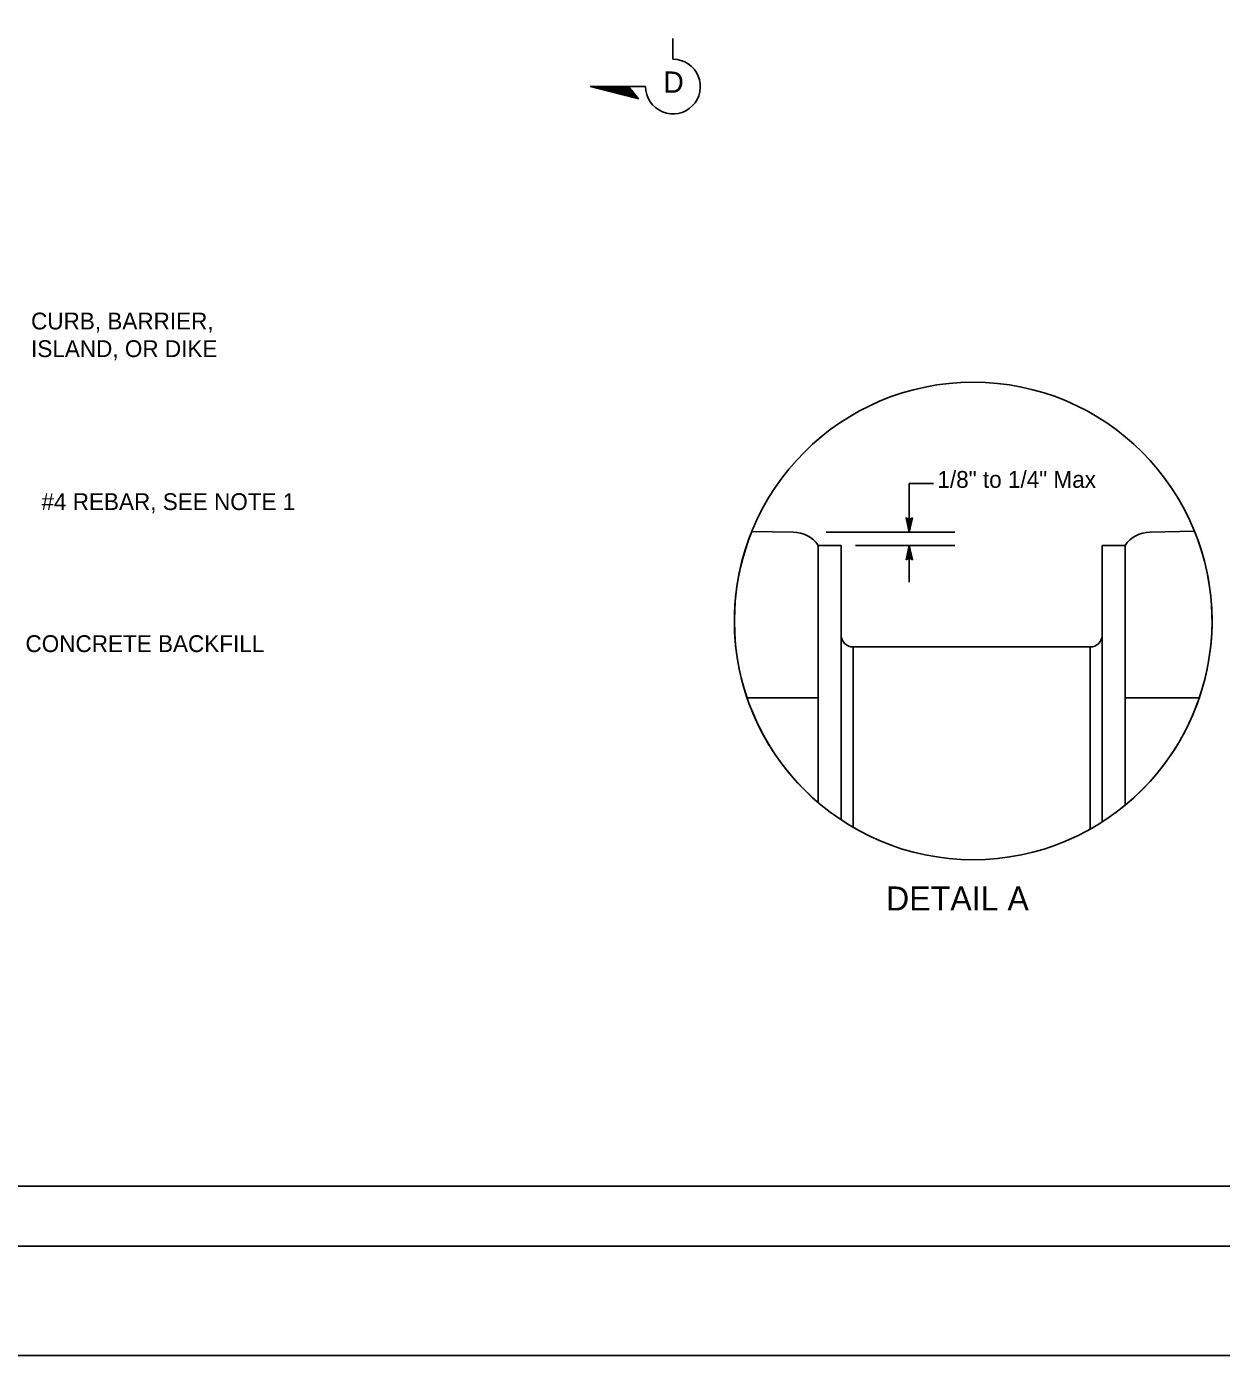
# Model space of a CAD drawing. Extents: x -894 to 866, y -476 to 714.
# Drawn here: x -222 to 275, y -476 to 76 of the extents above; entities that cross this region are included whole.
import ezdxf

# ---------------------------------------------------------------- set-up
doc = ezdxf.new("R2010")
doc.units = 0
for name, color, linetype in [('10 Sheet Format', 7, 'Continuous'), ('36 Drainage', 7, 'Continuous'), ('37 Drain Anno', 7, 'Continuous'), ('57 Undefined', 7, 'Continuous'), ('60 Nongeo Data', 7, 'Continuous'), ('9 Profile Grid', 7, 'Continuous')]:
    doc.layers.add(name, color=color, linetype=linetype)

msp = doc.modelspace()

# ---------------------------------------------------------------- linework, layer by layer
at = {"layer": '10 Sheet Format'}
for p, q in [((-438.75, -406.04), (199.07, -406.04)), ((198.77, -406.04), (811.55, -406.04)), ((-863.42, -431.04), (836.58, -431.04))]:
    msp.add_line(p, q, dxfattribs=at)
msp.add_lwpolyline([(-863.42, -431.04), (836.58, -431.04), (836.58, 668.96), (-863.42, 668.96)], close=True, dxfattribs=at)
at = {"layer": '36 Drainage'}
for p, q in [((97.26, -133.89), (80.04, -133.54)), ((264.23, -133.52), (245.72, -133.89))]:
    msp.add_line(p, q, dxfattribs=at)
for points in [[(107.66, -246.43), (107.66, -202.75), (107.66, -139.47)], [(235.32, -139.47), (235.32, -202.75), (235.32, -247.52)]]:
    msp.add_lwpolyline(points, dxfattribs=at)
for centre, radius, start, end in [((172.14, -170.83), 99.36, 157.9593, 229.541), ((97.37, -146.17), 12.29, 33.052, 90.4742), ((172.14, -170.83), 99.36, 309.4816, 22.0568), ((245.62, -146.17), 12.29, 89.5258, 146.948)]:
    msp.add_arc(centre, radius, start, end, dxfattribs=at)
at = {"layer": '37 Drain Anno'}
for p, q in [((145.55, -113.69), (145.55, -133.89)), ((155.65, -113.69), (145.55, -113.69)), ((144.24, -127.98), (144.24, -127.98)), ((146.87, -127.98), (146.87, -127.98)), ((110.91, -133.89), (164.55, -133.89)), ((145.55, -133.89), (145.55, -133.89)), ((123.1, -139.47), (164.55, -139.47)), ((145.55, -139.47), (145.55, -154.65)), ((145.55, -139.47), (145.55, -139.47)), ((144.23, -145.38), (144.23, -145.38)), ((146.86, -145.38), (146.86, -145.38))]:
    msp.add_line(p, q, dxfattribs=at)
for points in [[(146.87, -127.98), (145.55, -133.89), (144.24, -127.98), (144.59, -128.19), (145.55, -132.52), (146.52, -128.19), (146.17, -128.4), (145.55, -131.17), (144.94, -128.4), (145.29, -128.61), (145.55, -129.81), (145.82, -128.61), (145.55, -128.77), (144.24, -127.98), (145.55, -128.77)], [(144.23, -145.38), (145.55, -139.47), (146.86, -145.38), (146.51, -145.17), (145.55, -140.84), (144.58, -145.17), (144.93, -144.96), (145.55, -142.19), (146.16, -144.96), (145.81, -144.75), (145.55, -143.55), (145.28, -144.75), (145.55, -144.59), (146.86, -145.38), (145.55, -144.59)]]:
    msp.add_lwpolyline(points, close=True, dxfattribs=at)
msp.add_circle((172.14, -170.83), 99.36, dxfattribs=at)
at = {"layer": '60 Nongeo Data'}
for p, q in [((47.23, 62.93), (47.23, 71.59)), ((35.84, 51.54), (12.77, 51.54)), ((12.77, 51.54), (32.91, 46.4)), ((14.43, 51.54), (32.48, 46.94)), ((16.08, 51.54), (32.05, 47.47)), ((17.74, 51.54), (31.62, 48)), ((19.39, 51.54), (31.19, 48.53)), ((21.05, 51.54), (30.76, 49.07)), ((22.71, 51.54), (30.33, 49.6)), ((24.36, 51.54), (29.89, 50.13)), ((26.02, 51.54), (29.46, 50.66)), ((27.68, 51.54), (29.03, 51.19)), ((28.75, 51.54), (32.91, 46.4)), ((35.84, 51.44), (35.84, 51.44)), ((80.04, -133.54), (97.26, -133.89)), ((245.72, -133.89), (264.23, -133.52)), ((107.66, -139.47), (107.66, -246.43)), ((107.66, -139.47), (117.15, -139.47)), ((117.15, -139.47), (117.15, -253.59)), ((225.83, -139.47), (225.83, -254.44)), ((225.83, -139.47), (235.32, -139.47)), ((235.32, -139.47), (235.32, -247.52)), ((220.77, -181.65), (122.22, -181.65)), ((122.22, -181.65), (122.22, -256.74)), ((220.77, -181.65), (220.77, -257.48)), ((78.04, -202.75), (107.66, -202.75)), ((266.24, -202.75), (235.32, -202.75))]:
    msp.add_line(p, q, dxfattribs=at)
for centre, radius, start, end in [((47.23, 51.54), 11.39, 180, 90.0005), ((97.37, -146.17), 12.29, 33.052, 90.4742), ((245.62, -146.17), 12.29, 89.5258, 146.948), ((122.22, -176.59), 5.06, 180, 270), ((220.77, -176.59), 5.06, 270, 0)]:
    msp.add_arc(centre, radius, start, end, dxfattribs=at)
at = {"layer": '9 Profile Grid'}
msp.add_lwpolyline([(-894.04, 713.55), (865.96, 713.55), (865.96, -476.45), (-894.04, -476.45)], close=True, dxfattribs=at)

# ---------------------------------------------------------------- texts
at = {"layer": '57 Undefined'}
for s, height, p in [('CURB, BARRIER,', 7, (-219.81, -49.53)), ('ISLAND, OR DIKE', 7, (-219.81, -61.03)), ('1/8" to 1/4" Max', 7, (157.24, -115.44)), ('#4 REBAR, SEE NOTE 1', 7, (-215.5, -124.68)), ('CONCRETE BACKFILL', 7, (-222.14, -183.77)), ('DETAIL A', 10, (135.85, -291.31))]:
    msp.add_text(s, height=height, dxfattribs=at).set_placement(p)
at = {"layer": '60 Nongeo Data'}
msp.add_text('D', height=8.86, dxfattribs=at).set_placement((43.18, 48.95))

doc.saveas('drawing.dxf')
